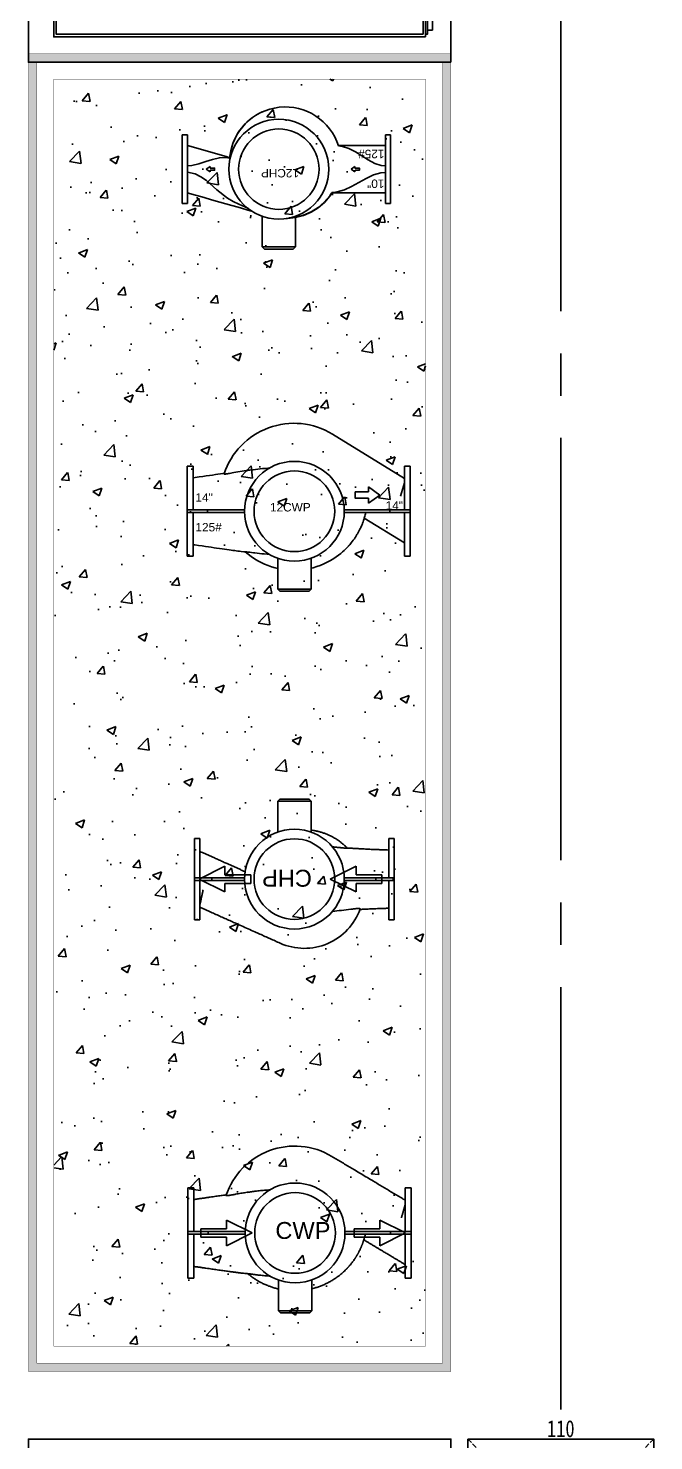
# Model space of a CAD drawing. Extents: x -18489 to 27370, y -8745 to 11880.
# Drawn here: x -15433 to -15063, y 2836 to 3673 of the extents above; entities that cross this region are included whole.
import ezdxf
from ezdxf.enums import TextEntityAlignment as Align

# ---------------------------------------------------------------- set-up
doc = ezdxf.new("R2010")
doc.units = 0
doc.header["$LTSCALE"] = 100
doc.linetypes.add('X-CUB3-L10$0$COL-CEN-LIN', pattern=[3.25, 2.5, -0.25, 0.25, -0.25])
doc.linetypes.add('X-CUB3-L10$0$HIDDEN', pattern=[0.4, 0.3, -0.1])
for name, color, linetype in [('188K-SM-03-F10-MECH-EQ-Y2257103$0$0 Xref', 8, 'Continuous'), ('188K-SM-03-F10-MECH-EQ-Y2257103$0$M-EQU-FOUNDATION', 8, 'Continuous'), ('188K-SM-03-F10-MECH-EQ-Y2257103$0$Micron CUP L10 HVAC EQU$0$M-MECH-EQU', 136, 'Continuous'), ('188K-SM-03-F10-MECH-EQ-Y2257103$0$Micron CUP L10 HVAC EQU$0$M-PHASE1 AREA', 252, 'Continuous'), ('X-CUB3-L10$0$CCL', 8, 'X-CUB3-L10$0$COL-CEN-LIN'), ('X-CUB3-L10$0$COL', 8, 'Continuous')]:
    doc.layers.add(name, color=color, linetype=linetype)
doc.styles.add('188K-SM-03-F10-MECH-EQ-Y2257103$0$Micron CUP L10 HVAC EQU$0$AA-TXT', font='simplex.shx', dxfattribs={"bigfont": 'china.shx'})
doc.styles.add('188K-SM-03-F10-MECH-EQ-Y2257103$0$Micron CUP L10 HVAC EQU$0$Standard', font='arial.ttf')
doc.styles.add('X-CUB3-L10$0$DIM', font='', dxfattribs={"width": 0.8})
doc.styles.get('X-CUB3-L10$0$DIM').set_extended_font_data('MingLiU')
doc.dimstyles.new('X-CUB3-L10$0$JJP_005_defpoint', dxfattribs={"dimtxt": 20, "dimasz": 0.5, "dimexe": 0.5, "dimexo": 0.5, "dimgap": 0.5, "dimtad": 1, "dimdsep": 46, "dimtxsty": 'X-CUB3-L10$0$DIM', "dimblk": 'X-CUB3-L10$0$_None', "dimcen": 10, "dimclrd": 256, "dimclre": 256, "dimclrt": 256, "dimadec": 0, "dimazin": 0, "dimtfac": 1, "dimtix": 1, "dimtmove": 2, "dimatfit": 3, "dimldrblk": 'X-CUB3-L10$0$_None', "dimfxl": 0.5, "dimtolj": 1, "dimtzin": 0, "dimarcsym": 0})

# ---------------------------------------------------------------- blocks, each defined once
blk = doc.blocks.new('*D451')
at = {"layer": 'DefPoints', "lineweight": -2, "transparency": 16777216}
blk.add_line((0, 0), (110, 0), dxfattribs=at)
at = {"layer": 'DefPoints', "color": 0, "transparency": 16777216}
for p in [(0, 0), (110, 0), (110, 0)]:
    blk.add_point(p, dxfattribs=at)
at = {"layer": 'DefPoints', "transparency": 16777216, "insert": (55, 6.07), "char_height": 10, "attachment_point": 5, "style": 'X-CUB3-L10$0$DIM'}
blk.add_mtext('\\A1;110', dxfattribs=at)
blk = doc.blocks.new('X-CUB3-L10$0$_None')
blk = doc.blocks.new('*D452')
at = {"layer": 'DefPoints', "lineweight": -2, "transparency": 16777216}
blk.add_line((0, 0), (0, -110), dxfattribs=at)
at = {"layer": 'DefPoints', "color": 0, "transparency": 16777216}
for p in [(0, 0), (0, -110), (0, -110)]:
    blk.add_point(p, dxfattribs=at)
at = {"layer": 'DefPoints', "transparency": 16777216, "insert": (-6.07, -55), "char_height": 10, "attachment_point": 5, "rotation": 90, "style": 'X-CUB3-L10$0$DIM'}
blk.add_mtext('\\A1;110', dxfattribs=at)
blk = doc.blocks.new('188K-SM-03-F10-MECH-EQ-Y2257103$0$Micron CUP L10 HVAC EQU$0$ARROW')
for p, q in [((-0.98, 3.35), (-0.99, 4.64)), ((-0.99, 4.64), (2, 2.52)), ((-1, 1.71), (-0.98, 1.71)), ((-0.97, 0.46), (-0.98, 1.71)), ((2, 2.52), (-0.97, 0.46)), ((-0.97, 0.46), (-0.97, 0.46))]:
    blk.add_line(p, q)
blk.add_lwpolyline([(-1, 1.71), (-4.4, 1.71), (-4.4, 3.35), (-1, 3.35)])
blk = doc.blocks.new('188K-SM-03-F10-MECH-EQ-Y2257103$0$Micron CUP L10 HVAC EQU$0$A$C081C243A')
for p, q in [((59.9, 65.93), (58.47, 64.5)), ((58.47, 46.46), (58.47, 64.5)), ((58.47, 64.5), (78.15, 64.5)), ((76.72, 65.93), (59.9, 65.93)), ((76.72, 65.93), (78.15, 64.5)), ((78.15, 46.46), (78.15, 64.5)), ((2.27, -1.7), (2.27, 38.94)), ((5.29, 38.94), (2.27, 38.94)), ((5.29, 38.94), (5.29, -1.7)), ((122.44, -1.69), (122.44, 38.95)), ((125.46, 38.95), (122.44, 38.95)), ((125.46, -1.69), (125.46, 38.95)), ((2.27, -1.7), (5.29, -1.7)), ((122.44, -1.69), (125.46, -1.69))]:
    blk.add_line(p, q)
for points in [[(63.96, 47.83), (63.26, 47.81), (58.39, 47.27), (53.66, 46.01), (49.14, 44.05), (44.96, 41.43), (41.25, 38.26), (38.04, 34.57), (37.25, 33.47), (36.87, 32.9), (36.78, 32.76), (36.75, 32.71)], [(36.95, 32.57), (36.98, 32.63), (37.08, 32.77), (37.45, 33.33), (38.23, 34.42), (41.42, 38.09), (45.1, 41.24), (49.26, 43.83), (53.74, 45.78), (58.44, 47.03), (62.2, 47.51)], [(122.44, 32.6), (121.13, 32.97), (117.54, 33.99), (113.95, 35.02), (106.77, 37.07), (99.61, 39.12), (96.03, 40.14), (92.43, 41.17), (85.24, 43.23), (84.16, 43.54)], [(86.66, 41.76), (91.93, 39.4), (95.33, 37.69), (98.66, 35.79), (104.97, 30.78), (111.2, 25.39), (114.43, 23.12), (117.83, 21.43), (122.44, 20.46)], [(36.54, 32.59), (36.52, 32.59), (35.98, 32.59), (33.81, 32.59), (29.47, 32.59), (25.22, 32.59), (20.94, 32.59), (16.6, 32.59), (12.3, 32.59), (8.01, 32.59), (5.29, 32.59)], [(5.29, 20.53), (8.01, 20.78), (12.3, 22.05), (16.6, 24.06), (20.94, 26.44), (25.22, 28.82), (29.47, 30.83), (33.81, 32.1), (35.98, 32.34), (36.52, 32.35), (36.54, 32.35)], [(36.75, 32.71), (36.74, 32.7), (36.72, 32.67), (36.69, 32.65), (36.66, 32.62), (36.62, 32.61), (36.58, 32.6), (36.56, 32.6), (36.54, 32.59)], [(36.54, 32.59), (36.54, 32.52), (36.54, 32.35)], [(36.54, 32.35), (36.57, 32.35), (36.63, 32.36), (36.71, 32.38), (36.77, 32.41), (36.84, 32.45), (36.9, 32.51), (36.94, 32.55), (36.95, 32.57)], [(36.75, 32.71), (36.81, 32.67), (36.95, 32.57)], [(33, 4.9), (30.67, 5.15), (26.84, 6.42), (23.01, 8.43), (19.19, 10.81), (15.36, 13.19), (11.53, 15.2), (7.7, 16.47), (5.29, 16.72)], [(97.38, 11.82), (99.56, 11.2), (103.01, 10.21), (106.46, 9.22), (109.91, 8.24), (113.36, 7.25), (116.81, 6.26), (120.26, 5.28), (122.44, 4.66)], [(122.44, 16.66), (119.71, 16.4), (115.71, 15.46), (111.6, 14.15), (107.5, 12.85), (103.49, 11.9), (99.69, 11.67), (97.4, 12.06)], [(5.29, 4.65), (7.7, 4.65), (11.53, 4.65), (15.36, 4.65), (19.19, 4.65), (23.01, 4.65), (26.84, 4.65), (30.67, 4.65), (33.08, 4.65)]]:
    blk.add_lwpolyline(points)
blk.add_circle((68.31, 18.63), 29.53)
at = {"extrusion": (0, 0, -1)}
blk.add_circle((-68.31, 18.63), 23.79, dxfattribs=at)
for start, end in [(185.20867, 342.51957), (184.782, 245.57756)]:
    blk.add_arc((-64.5, 14.82), 33.02, start, end, dxfattribs=at)
at = {"xscale": 0.7619999999999933, "yscale": 0.7619999999999933, "zscale": 0.7619999999999933}
for p in [(24, 16.72), (109.72, 16.72)]:
    blk.add_blockref('188K-SM-03-F10-MECH-EQ-Y2257103$0$Micron CUP L10 HVAC EQU$0$ARROW', p, dxfattribs=at)
at = {"style": '188K-SM-03-F10-MECH-EQ-Y2257103$0$Micron CUP L10 HVAC EQU$0$Standard'}
for s, p in [('10"', (5.85, 24.74)), ('12CHP', (56.37, 18.49)), ('125#', (5.85, 7.15))]:
    blk.add_text(s, height=5, dxfattribs=at).set_placement(p)
blk = doc.blocks.new('188K-SM-03-F10-MECH-EQ-Y2257103$0$Micron CUP L10 HVAC EQU$0$A$C2DAD0999')
for p, q in [((6.45, 86.04, 0), (32.62, 128.57, 0)), ((25.4, 132.08, 0), (25.4, 128.57, 0)), ((51.27, 132.08, 0), (25.4, 132.08, 0)), ((51.27, 128.57, 0), (25.4, 128.57, 0)), ((35.31, 128.57, 0), (43.18, 126.35, 0)), ((52.87, 132.08, 0), (51.27, 132.08, 0)), ((51.27, 132.08, 0), (51.27, 120.01, 0)), ((52.87, 132.08, 0), (52.87, 120.01, 0)), ((78.74, 132.08, 0), (52.87, 132.08, 0)), ((78.74, 128.57, 0), (52.87, 128.57, 0)), ((70.72, 128.57, 0), (56.13, 104.87, 0)), ((78.74, 128.57, 0), (78.74, 132.08, 0)), ((52.87, 120.01, 0), (51.27, 120.01, 0)), ((51.27, 120.01, 0), (51.27, 93.02, 0)), ((52.87, 120.01, 0), (52.87, 93.02, 0)), ((98.25, 73.34, 0), (79.91, 73.34, 0)), ((98.25, 53.66, 0), (98.25, 73.34, 0)), ((99.38, 72.21, 0), (98.25, 73.34, 0)), ((99.38, 72.21, 0), (99.38, 54.79, 0)), ((98.25, 53.66, 0), (79.91, 53.66, 0)), ((98.25, 53.66, 0), (99.38, 54.79, 0)), ((27.75, 37.13, 0), (27.75, 37.11, 0)), ((51.27, 33.98, 0), (51.27, 12.06, 0)), ((52.87, 33.98, 0), (52.87, 12.06, 0)), ((76.11, 34.46, 0), (76.08, 34.43, 0)), ((76.39, 37.1, 0), (76.39, 37.13, 0)), ((52.87, 12.06, 0), (51.27, 12.06, 0)), ((51.27, 12.06, 0), (51.27, 0, 0)), ((52.87, 12.06, 0), (52.87, 0, 0)), ((25.4, 3.51, 0), (25.4, 0, 0)), ((25.4, 3.51, 0), (51.27, 3.51, 0)), ((52.87, 3.51, 0), (78.74, 3.51, 0)), ((78.74, 0, 0), (78.74, 3.51, 0)), ((25.4, 0, 0), (51.27, 0, 0)), ((52.87, 0, 0), (51.27, 0, 0)), ((52.87, 0, 0), (78.74, 0, 0))]:
    blk.add_line(p, q)
at = {"elevation": 0, "flags": 128}
for points in [[(52.87, 105.72), (53.57, 105.56), (54.25, 105.39), (54.92, 105.22), (55.61, 105.02), (56.25, 104.83), (56.91, 104.62), (57.59, 104.4), (58.29, 104.15), (58.68, 104.01), (59.07, 103.86), (59.49, 103.7), (59.91, 103.53), (60.35, 103.35), (60.8, 103.15), (61.13, 103.01), (61.6, 102.8), (62.14, 102.54), (62.77, 102.24), (63.46, 101.89), (63.92, 101.65), (64.33, 101.43), (64.71, 101.22), (65.06, 101.02), (65.37, 100.84), (65.65, 100.68), (65.9, 100.53), (66.25, 100.32), (66.62, 100.09), (66.99, 99.86), (67.33, 99.63), (67.67, 99.41), (67.99, 99.19), (68.3, 98.98), (69.19, 98.34), (70.03, 97.71), (70.84, 97.08), (71.37, 96.64), (71.89, 96.2), (72.01, 96.1), (72.13, 95.99), (72.24, 95.89), (72.36, 95.79), (72.48, 95.68), (72.6, 95.57), (72.72, 95.47), (72.89, 95.31), (73.19, 95.03), (73.35, 94.88), (73.64, 94.6), (73.92, 94.33), (74.16, 94.1), (75.24, 92.98), (76.18, 91.95), (77.08, 90.89), (78.11, 89.59), (79.09, 88.25), (80.01, 86.88), (81.19, 84.95), (82.27, 82.97), (83.24, 80.93), (84.1, 78.84), (84.86, 76.71), (85.5, 74.54), (85.79, 73.34)], [(85.91, 53.66), (85.57, 52.2), (84.94, 50.03), (84.2, 47.9), (83.35, 45.81), (82.39, 43.76), (81.32, 41.77), (80.16, 39.83), (78.89, 37.96), (77.53, 36.16), (76.08, 34.43)], [(26.53, 48.71), (26.59, 47.83), (26.72, 46.21), (26.86, 44.66), (27, 43.26), (27.14, 41.91), (27.31, 40.48), (27.47, 39.17)], [(76.72, 39.6), (76.78, 40.02), (76.94, 41.4), (77.1, 42.81), (77.24, 44.24), (77.37, 45.69), (77.51, 47.3), (77.61, 48.69)], [(28.07, 35.17), (27.85, 36.51), (27.52, 38.86), (27.48, 39.17)], [(29.21, 27.58), (28.77, 30.04), (28.38, 32.5), (28.02, 34.97), (27.76, 37.11)], [(71.86, 3.51), (72.01, 4.61), (72.32, 6.77), (72.62, 8.84), (72.9, 10.8), (73.16, 12.61), (73.41, 14.33), (73.65, 15.95), (73.87, 17.47), (74.12, 19.17), (74.35, 20.75), (74.55, 22.22), (74.74, 23.58), (74.92, 24.86), (75.08, 26.04), (75.23, 27.14), (75.36, 28.16), (75.48, 29.12), (75.6, 30.07), (75.72, 31.05), (75.84, 32.04), (76.02, 33.64), (76.11, 34.46)], [(76.72, 39.6), (76.69, 39.33), (76.36, 36.97), (76.07, 35.16)], [(76.08, 34.43), (76.08, 34.45), (76.08, 34.52), (76.09, 34.6), (76.1, 34.7), (76.12, 34.82), (76.13, 34.98), (76.16, 35.15), (76.18, 35.35), (76.21, 35.58), (76.23, 35.82), (76.31, 36.45), (76.38, 37.1)], [(29.21, 27.58), (29.37, 26.73), (29.53, 25.9), (29.67, 25.09), (29.77, 24.53), (29.86, 24.01), (29.93, 23.53), (29.99, 23.09), (30.03, 22.7), (30.06, 22.38), (30.06, 22.17), (30.05, 22.02), (30.03, 21.92), (29.99, 21.9)], [(29.61, 22.02), (29.74, 21.13), (29.94, 19.75), (30.15, 18.29), (30.37, 16.73), (30.62, 15.07), (30.88, 13.27), (31.16, 11.35), (31.46, 9.3), (31.77, 7.14), (32.09, 4.87), (32.28, 3.51)], [(29.99, 21.9), (29.82, 21.96), (29.69, 22), (29.63, 22.02), (29.62, 22.02)]]:
    blk.add_lwpolyline(points, dxfattribs=at)
for radius in [29.53, 23.87]:
    blk.add_circle((52.07, 63.5, 0), radius)
blk.add_arc((43.5, 63.25, 0), 43.5, 148.39686, 251.91457)
at = {"xscale": 2.286000000000058, "yscale": 2.286000000000058, "zscale": 2.286000000000058, "rotation": 90}
blk.add_blockref('188K-SM-03-F10-MECH-EQ-Y2257103$0$Micron CUP L10 HVAC EQU$0$ARROW', (48.26, 109.57, 0), dxfattribs=at)
at = {"style": '188K-SM-03-F10-MECH-EQ-Y2257103$0$Micron CUP L10 HVAC EQU$0$Standard'}
for s, p in [('14"', (51.14, 117.51, 0)), ('12CWP', (52.2, 49.06, 0)), ('125#', (64, 4.96, 0)), ('14"', (46.42, 4.96, 0))]:
    blk.add_text(s, height=5, rotation=90, dxfattribs=at).set_placement(p)
blk = doc.blocks.new('188K-SM-03-F10-MECH-EQ-Y2257103$0$Micron CUP L10 HVAC EQU$0$A$C0c53ceb0')
at = {"layer": '188K-SM-03-F10-MECH-EQ-Y2257103$0$Micron CUP L10 HVAC EQU$0$M-PHASE1 AREA'}
for p, q in [((8586.74456, 22987.59442), (8575.42664, 22976.2765)), ((8575.42664, 22976.2765), (8575.42664, 22792.92384)), ((8772.25997, 22976.2765), (8575.42664, 22976.2765)), ((8586.74456, 22987.59442), (8760.94206, 22987.59442)), ((8772.25997, 22976.2765), (8760.94206, 22987.59442)), ((8772.25997, 22976.2765), (8772.25997, 22792.92384)), ((8115.09062, 22755.83904), (8083.34331, 22755.83904)), ((8083.34331, 22755.83904), (8083.34331, 22522.55979)), ((8115.09062, 22755.83904), (8115.09062, 22522.55979)), ((9264.34331, 22755.83904), (9232.59599, 22755.83904)), ((9232.59599, 22522.55979), (9232.59599, 22755.83904)), ((9264.34331, 22273.2799), (9264.34331, 22755.83904)), ((8899.10338, 22705.38739), (8910.497, 22703.96826)), ((8110.43787, 22514.55947), (8262.82496, 22590.75302)), ((8262.82496, 22590.75302), (8262.82496, 22539.95732)), ((8886.33084, 22514.55947), (9038.71794, 22590.75302)), ((9038.71794, 22590.75302), (9038.71794, 22539.95732)), ((8083.34331, 22522.55979), (8083.34331, 22506.55915)), ((8083.34331, 22522.55979), (8184.9347, 22522.55979)), ((8083.34331, 22506.55915), (8083.34331, 22273.2799)), ((8083.34331, 22506.55915), (8184.9347, 22506.55915)), ((8262.82496, 22438.36592), (8110.43787, 22514.55947)), ((8115.09062, 22506.55915), (8115.09062, 22273.2799)), ((8184.9347, 22522.55979), (8184.9347, 22506.55915)), ((8184.9347, 22522.55979), (8378.70172, 22522.55979)), ((8184.9347, 22506.55915), (8378.70172, 22506.55915)), ((8262.82496, 22539.95732), (8415.21206, 22539.95732)), ((8415.21206, 22539.95732), (8415.21206, 22489.16162)), ((9038.71794, 22438.36592), (8886.33084, 22514.55947)), ((8968.98489, 22522.55979), (9156.40245, 22522.55979)), ((8968.98489, 22506.55915), (9156.40245, 22506.55915)), ((9038.71794, 22539.95732), (9191.10504, 22539.95732)), ((9156.40245, 22522.55979), (9156.40245, 22506.55915)), ((9156.40245, 22522.55979), (9257.99384, 22522.55979)), ((9156.40245, 22506.55915), (9257.99384, 22506.55915)), ((9191.10504, 22539.95732), (9191.10504, 22489.16162)), ((9232.59599, 22273.2799), (9232.59599, 22506.55915)), ((9257.99384, 22522.55979), (9257.99384, 22506.55915)), ((8415.21206, 22489.16162), (8262.82496, 22489.16162)), ((8262.82496, 22489.16162), (8262.82496, 22438.36592)), ((9191.10504, 22489.16162), (9038.71794, 22489.16162)), ((9038.71794, 22489.16162), (9038.71794, 22438.36592)), ((8907.35168, 22324.72014), (8898.92399, 22323.66284)), ((8083.34331, 22273.2799), (8115.09062, 22273.2799)), ((9232.59599, 22273.2799), (9264.34331, 22273.2799)), ((8077.79544, 20686.91287), (8042.73813, 20686.91287)), ((8042.73813, 20686.91287), (8042.73813, 20428.1747)), ((8077.79544, 20686.91287), (8077.79544, 20428.1747)), ((8414.23658, 20663.41106), (8414.19472, 20663.4069)), ((9363.73813, 20686.91287), (9328.68083, 20686.91287)), ((9328.68083, 20428.1747), (9328.68083, 20686.91287)), ((9363.73813, 20428.1747), (9363.73813, 20686.91287)), ((8272.32992, 20445.57634), (8272.32992, 20496.38403)), ((8272.32992, 20496.38403), (8424.753, 20420.17249)), ((9179.05587, 20445.57634), (9179.05587, 20496.38403)), ((9179.05587, 20496.38403), (9331.47894, 20420.17249)), ((8042.73813, 20412.17028), (8042.73813, 20428.1747)), ((8163.4064, 20428.1747), (8042.73813, 20428.1747)), ((8042.73813, 20412.17028), (8042.73813, 20153.4321)), ((8163.4064, 20412.17028), (8042.73813, 20412.17028)), ((8077.79544, 20412.17028), (8077.79544, 20153.4321)), ((8119.90684, 20394.76864), (8119.90684, 20445.57634)), ((8119.90684, 20445.57634), (8272.32992, 20445.57634)), ((8163.4064, 20412.17028), (8163.4064, 20428.1747)), ((8382.62301, 20428.1747), (8163.4064, 20428.1747)), ((8382.62301, 20412.17028), (8163.4064, 20412.17028)), ((8424.753, 20420.17249), (8272.32992, 20343.96095)), ((9243.06987, 20428.1747), (8973.04556, 20428.1747)), ((9243.06987, 20412.17028), (8973.04556, 20412.17028)), ((9026.63279, 20394.76864), (9026.63279, 20445.57634)), ((9026.63279, 20445.57634), (9179.05587, 20445.57634)), ((9331.47894, 20420.17249), (9179.05587, 20343.96095)), ((9243.06987, 20412.17028), (9243.06987, 20428.1747)), ((9363.73813, 20428.1747), (9243.06987, 20428.1747)), ((9363.73813, 20412.17028), (9243.06987, 20412.17028)), ((9328.68083, 20153.4321), (9328.68083, 20412.17028)), ((9363.73813, 20412.17028), (9363.73813, 20428.1747)), ((9363.73813, 20153.4321), (9363.73813, 20412.17028)), ((8272.32992, 20394.76864), (8119.90684, 20394.76864)), ((8272.32992, 20343.96095), (8272.32992, 20394.76864)), ((9179.05587, 20394.76864), (9026.63279, 20394.76864)), ((9179.05587, 20343.96095), (9179.05587, 20394.76864)), ((8042.73813, 20153.4321), (8077.79544, 20153.4321)), ((8399.07567, 20178.48665), (8398.80688, 20178.71359)), ((8414.17973, 20176.93957), (8414.2365, 20176.93392)), ((9328.68083, 20153.4321), (9363.73813, 20153.4321)), ((8579.39438, 19958.34644), (8579.39438, 20141.7424)), ((8776.27419, 19958.34644), (8776.27419, 20141.7424)), ((8579.39438, 19958.34644), (8776.27419, 19958.34644)), ((8579.39438, 19958.34644), (8590.71497, 19947.02585)), ((8764.9536, 19947.02585), (8590.71497, 19947.02585)), ((8764.9536, 19947.02585), (8776.27419, 19958.34644))]:
    blk.add_line(p, q, dxfattribs=at)
blk.add_lwpolyline([(7100, 17750), (7100, 19200), (9600, 19200), (9600, 17750)], close=True, dxfattribs=at)
for centre, radius in [((8673.84331, 22514.55947), 295.25), ((8673.84331, 22514.55947), 238.66042), ((8677.83429, 20420.17249), 295.31971), ((8677.83429, 20420.17249), 238.71677)]:
    blk.add_circle(centre, radius, dxfattribs=at)
for centre, radius, start, end in [((8732.63933, 22455.76345), 350.87129, 245.85773552, 340.500620336), ((8675.2939, 20505.91047), 428.37236, 59.146150182, 161.526845221)]:
    blk.add_arc(centre, radius, start, end, dxfattribs=at)
for points, knots in [([(8772.25997, 22804.28714), (8776.92345, 22803.74338), (8787.94606, 22802.45814), (8805.15428, 22799.2158), (8823.83986, 22794.76245), (8842.24802, 22789.25781), (8860.32902, 22782.76391), (8878.02728, 22775.28801), (8895.29007, 22766.85569), (8912.06595, 22757.49166), (8928.30337, 22747.22294), (8943.95865, 22736.08496), (8958.96634, 22724.09342), (8973.35079, 22711.35019), (8982.32377, 22702.21493), (8986.81026, 22697.6473)], [0, 0, 0, 0, 0.05759307665, 0.13612698693, 0.21466089721, 0.29319480748, 0.37172871776, 0.45026262804, 0.52879653832, 0.6073304486, 0.68586435888, 0.76439826916, 0.84293217944, 0.92146608972, 1, 1, 1, 1]), ([(8115.09062, 22678.22256), (8119.96134, 22676.03946), (8130.7795, 22671.19068), (8147.51851, 22663.68814), (8165.30495, 22655.71613), (8183.08307, 22647.74785), (8202.70232, 22638.95436), (8224.14054, 22629.3456), (8247.38946, 22618.92527), (8268.82332, 22609.31846), (8288.4518, 22600.52083), (8306.25852, 22592.53973), (8324.06974, 22584.55662), (8341.88616, 22576.57117), (8359.71338, 22568.58088), (8373.09277, 22562.58414), (8380.53042, 22559.25053), (8382.00916, 22558.58775)], [0, 0, 0, 0, 0.0538379847, 0.1195773648, 0.1856360083, 0.2520640939, 0.3188538858, 0.4067700114, 0.4950124567, 0.5833270446, 0.6507977131, 0.7180461514, 0.7849853342, 0.8515615248, 0.9177665455, 0.9836505566, 1, 1, 1, 1]), ([(8986.80531, 22697.64259), (8986.81099, 22697.63568), (8986.82233, 22697.62189), (8986.82656, 22697.60222), (8986.82137, 22697.58335), (8986.80585, 22697.56537), (8986.78021, 22697.54825), (8986.7444, 22697.53202), (8986.69841, 22697.51669), (8986.64223, 22697.50227), (8986.57585, 22697.48877), (8986.49926, 22697.47621), (8986.41246, 22697.46459), (8986.31542, 22697.45393), (8986.20815, 22697.44423), (8986.09063, 22697.43552), (8985.96285, 22697.4278), (8985.82481, 22697.42108), (8985.6765, 22697.41538), (8985.51789, 22697.4107), (8985.349, 22697.40706), (8985.16981, 22697.40447), (8984.98031, 22697.40294), (8984.78049, 22697.40249), (8984.57034, 22697.40312), (8984.0073, 22697.40752), (8982.9659, 22697.42988), (8981.22917, 22697.49796), (8979.18519, 22697.6051), (8976.2664, 22697.78835), (8972.21058, 22698.088), (8966.76476, 22698.54919), (8960.54782, 22699.12647), (8954.0933, 22699.76509), (8947.54522, 22700.43859), (8941.0107, 22701.12739), (8934.01277, 22701.87684), (8928.32676, 22702.49097), (8924.11763, 22702.9462), (8921.52028, 22703.22714), (8918.86776, 22703.5139), (8916.15977, 22703.80631), (8913.39601, 22704.10425), (8910.57614, 22704.40756), (8907.69975, 22704.71611), (8904.76639, 22705.02974), (8901.77556, 22705.34843), (8899.76232, 22705.56183), (8898.74615, 22705.66953)], [0, 0, 0, 0, 0.0052505163, 0.010487788, 0.0157134864, 0.020929297, 0.0261369184, 0.0313380603, 0.036534442, 0.0417277905, 0.0469198384, 0.0521123226, 0.057306982, 0.062505556, 0.0677097822, 0.0729213951, 0.0781421239, 0.0833736907, 0.0886178092, 0.0938761823, 0.0991505013, 0.1044424437, 0.1097536718, 0.1150858316, 0.1204405512, 0.1258194395, 0.1563039502, 0.1872284728, 0.2188620709, 0.2514549375, 0.3088892926, 0.3691648018, 0.4331061102, 0.5013994173, 0.5589296518, 0.6195083671, 0.6833638734, 0.7507105764, 0.7735548203, 0.79684088, 0.8205764295, 0.8447692968, 0.8694275108, 0.8945593491, 0.9201733878, 0.9462785509, 0.9728841625, 1, 1, 1, 1]), ([(8985.5733, 22698.94044), (8985.58064, 22698.93312), (8985.59786, 22698.91596), (8986.37176, 22698.10614), (8986.81564, 22697.64165)], [0, 0, 0, 0, 0.4264339231, 1, 1, 1, 1]), ([(9232.59599, 22686.9267), (9226.34927, 22687.12199), (9212.29154, 22687.56149), (9190.86898, 22688.31325), (9168.78026, 22689.14555), (9148.14947, 22689.98481), (9128.95258, 22690.81981), (9111.13943, 22691.64406), (9094.53186, 22692.45759), (9078.97549, 22693.26089), (9064.41944, 22694.05036), (9050.81145, 22694.82296), (9038.19479, 22695.5699), (9026.50871, 22696.28905), (9015.69843, 22696.97722), (9005.71604, 22697.63575), (8995.76758, 22698.30199), (8989.14369, 22698.78329), (8985.5806, 22699.04218)], [0, 0, 0, 0, 0.0758246057, 0.1706369546, 0.2600608281, 0.3439917024, 0.4211254952, 0.4931587506, 0.5603056458, 0.6228166432, 0.6820998548, 0.7371128241, 0.7881232106, 0.8353779072, 0.8790985199, 0.9194792587, 0.9566866186, 1, 1, 1, 1]), ([(8115.09062, 22364.31874), (8115.31702, 22365.37739), (8115.85185, 22367.87834), (8116.8379, 22372.48918), (8118.02385, 22378.03476), (8119.33272, 22384.15512), (8120.74311, 22390.75025), (8122.23989, 22397.74929), (8123.81915, 22405.13402), (8125.48335, 22412.91596), (8127.14483, 22420.68517), (8128.77643, 22428.31465), (8130.36456, 22435.74087), (8131.983, 22443.30883), (8133.07999, 22448.43844), (8133.63471, 22451.03236), (8133.64166, 22451.06485)], [0, 0, 0, 0, 0.0578461322, 0.1366548862, 0.2159958022, 0.2969962995, 0.3785622963, 0.4589698671, 0.5399187722, 0.6225582006, 0.7057750576, 0.7783127614, 0.8512349751, 0.9247460265, 0.9990574218, 1, 1, 1, 1]), ([(8589.13167, 22135.58192), (8579.15275, 22140.05454), (8559.18424, 22149.00457), (8529.24364, 22162.42416), (8499.30861, 22175.84126), (8469.37828, 22189.25624), (8436.35583, 22204.05714), (8400.25471, 22220.23792), (8361.08026, 22237.79619), (8324.96823, 22253.98186), (8291.91255, 22268.79766), (8261.92322, 22282.23909), (8231.93116, 22295.68174), (8201.93546, 22309.12603), (8171.93486, 22322.57252), (8142.98641, 22335.54742), (8124.03282, 22344.04255), (8115.09062, 22348.05051)], [0, 0, 0, 0, 0.062794566, 0.1256563142, 0.1886264389, 0.2517223947, 0.3149419819, 0.397885001, 0.4809402506, 0.5640203476, 0.6275617598, 0.6910267754, 0.7543857447, 0.8176206392, 0.8807291112, 0.9437286125, 1, 1, 1, 1]), ([(9007.892, 22336.25895), (8989.52719, 22333.92607), (8953.18414, 22329.30941), (8916.75907, 22325.39234), (8898.74025, 22323.45463)], [0, 0, 0, 0, 0.5053182097, 1, 1, 1, 1]), ([(9007.892, 22336.25895), (9011.40773, 22336.72419), (9014.88115, 22337.17274), (9021.74378, 22338.01974), (9025.13308, 22338.41831), (9029.31182, 22338.87012), (9030.14103, 22338.95774), (9031.77714, 22339.12624), (9032.58547, 22339.20728), (9034.98119, 22339.44035), (9036.53937, 22339.58237), (9041.09385, 22339.96484), (9043.97158, 22340.16192), (9047.34138, 22340.32133), (9048.00382, 22340.34881), (9049.28626, 22340.3941), (9049.90871, 22340.41203), (9051.72001, 22340.45191), (9052.85293, 22340.45993), (9054.96759, 22340.43978), (9055.94936, 22340.41162), (9057.30381, 22340.34289), (9057.73556, 22340.31556), (9058.55826, 22340.25218), (9058.94908, 22340.21607), (9060.7721, 22340.01724), (9061.84023, 22339.79833), (9062.69596, 22339.47064), (9062.84289, 22339.40238), (9063.08751, 22339.26082), (9063.18513, 22339.18745), (9063.40097, 22338.9626), (9063.44378, 22338.80574), (9063.38643, 22338.64379)], [0, 0, 0, 0, 0.125, 0.125, 0.25, 0.25, 0.28125, 0.28125, 0.3125, 0.3125, 0.375, 0.375, 0.5, 0.5, 0.53125, 0.53125, 0.5625, 0.5625, 0.625, 0.625, 0.6875, 0.6875, 0.71875, 0.71875, 0.75, 0.75, 0.875, 0.875, 0.90625, 0.90625, 0.9375, 0.9375, 1, 1, 1, 1]), ([(9063.38643, 22338.64379), (9063.16817, 22338.03102), (9062.73149, 22336.8051), (9062.31041, 22335.64759), (9062.07188, 22334.99551), (9062.07035, 22334.99145), (9062.06972, 22334.98979)], [0, 0, 0, 0, 0.2705698027, 0.5413148055, 0.8126154119, 1, 1, 1, 1]), ([(9062.0732, 22334.92756), (9064.69091, 22335.07452), (9072.33935, 22335.50393), (9085.40423, 22336.19395), (9101.67488, 22337.0174), (9119.16633, 22337.85257), (9137.3634, 22338.67121), (9156.23983, 22339.46871), (9175.74865, 22340.24185), (9196.39194, 22341.00235), (9215.46795, 22341.66112), (9227.66026, 22342.0389), (9232.59599, 22342.19183)], [0, 0, 0, 0, 0.04607303285, 0.13461632696, 0.2299214296, 0.33239021136, 0.44238771369, 0.55008137276, 0.66447619721, 0.785572927, 0.9131949656, 1, 1, 1, 1]), ([(8894.98464, 20873.65883), (8904.18906, 20868.16016), (8922.60816, 20857.1567), (8950.22512, 20840.65849), (8977.83674, 20824.16347), (9005.44384, 20807.67115), (9035.90319, 20789.4749), (9069.20191, 20769.58244), (9105.33485, 20747.99683), (9138.64323, 20728.0986), (9169.13287, 20709.88427), (9196.79415, 20693.35958), (9224.45806, 20676.83332), (9252.12542, 20660.305), (9279.79767, 20643.77376), (9305.31696, 20628.52868), (9321.61621, 20618.79161), (9328.68083, 20614.57124)], [0, 0, 0, 0, 0.063291521, 0.126653513, 0.1901291803, 0.253736821, 0.3174741179, 0.4011026533, 0.4848488716, 0.5686211436, 0.6326903251, 0.6966793977, 0.7605572643, 0.8243050102, 0.8879201623, 0.9514210159, 1, 1, 1, 1]), ([(8326.17166, 20649.67671), (8336.2932, 20651.5198), (8356.54143, 20655.20693), (8385.89811, 20659.74446), (8405.15353, 20662.21258), (8414.19933, 20663.37205)], [0, 0, 0, 0, 0.34638468491, 0.69294534413, 1, 1, 1, 1]), ([(8394.12535, 20660.24441), (8398.55871, 20660.97066), (8411.14175, 20663.03194), (8424.90659, 20664.9937), (8434.24743, 20666.11889), (8435.34319, 20666.25089)], [0, 0, 0, 0, 0.3244050141, 0.9207469901, 1, 1, 1, 1]), ([(8529.63552, 20675.49862), (8527.11218, 20675.31617), (8518.7342, 20674.71039), (8504.8859, 20673.57407), (8488.37874, 20672.11344), (8472.7677, 20670.58979), (8457.37663, 20668.93672), (8444.96272, 20667.50749), (8437.52446, 20666.54054), (8435.32168, 20666.25418)], [0, 0, 0, 0, 0.0800094591, 0.2656467244, 0.4393787178, 0.6041342539, 0.7618965277, 0.9294873122, 1, 1, 1, 1]), ([(8270.43102, 20645.8868), (8270.32934, 20645.87275), (8264.78512, 20645.10651), (8254.65017, 20643.67154), (8239.72456, 20641.54768), (8225.02948, 20639.43274), (8209.38056, 20637.16508), (8192.60087, 20634.72088), (8174.62747, 20632.09604), (8155.40697, 20629.28959), (8135.0262, 20626.32247), (8113.48659, 20623.20863), (8094.28096, 20620.45191), (8082.25557, 20618.75784), (8077.79544, 20618.12952)], [0, 0, 0, 0, 0.0015821443, 0.0862705711, 0.1577779778, 0.2339638878, 0.3151157793, 0.4015121665, 0.495338753, 0.5951008017, 0.7009237907, 0.812805809, 0.9305710775, 1, 1, 1, 1]), ([(8326.17166, 20649.67671), (8322.621, 20649.00451), (8319.12076, 20648.33811), (8312.21782, 20647.03023), (8308.81507, 20646.38866), (8304.6265, 20645.61413), (8303.79206, 20645.46061), (8302.12993, 20645.15674), (8301.30011, 20645.006), (8298.83904, 20644.56238), (8297.23823, 20644.27843), (8292.55756, 20643.46582), (8289.59803, 20642.97604), (8286.12538, 20642.44593), (8285.44019, 20642.34374), (8284.10679, 20642.15004), (8283.4584, 20642.05848), (8281.56818, 20641.79983), (8280.38116, 20641.64873), (8278.15664, 20641.39031), (8277.1191, 20641.28299), (8275.68091, 20641.15608), (8275.22123, 20641.11946), (8274.34287, 20641.05787), (8273.9227, 20641.03285), (8271.95114, 20640.93862), (8270.78218, 20640.96064), (8269.82765, 20641.09649), (8269.66234, 20641.12911), (8269.38391, 20641.2051), (8269.2706, 20641.24859), (8269.01278, 20641.39398), (8268.94979, 20641.51044), (8268.99462, 20641.64466)], [0, 0, 0, 0, 0.125, 0.125, 0.25, 0.25, 0.28125, 0.28125, 0.3125, 0.3125, 0.375, 0.375, 0.5, 0.5, 0.53125, 0.53125, 0.5625, 0.5625, 0.625, 0.625, 0.6875, 0.6875, 0.71875, 0.71875, 0.75, 0.75, 0.875, 0.875, 0.90625, 0.90625, 0.9375, 0.9375, 1, 1, 1, 1]), ([(8268.99462, 20641.64466), (8269.21372, 20642.29704), (8269.65198, 20643.60202), (8270.09942, 20644.90895), (8270.38697, 20645.74379), (8270.41763, 20645.83226), (8270.43259, 20645.87543)], [0, 0, 0, 0, 0.2527614268, 0.5056118577, 0.7587532515, 1, 1, 1, 1]), ([(9328.68083, 20587.22627), (9328.19458, 20585.46418), (9327.23761, 20581.99631), (9325.64606, 20576.2288), (9324.08256, 20570.56296), (9322.5444, 20564.98892), (9320.8925, 20559.00274), (9319.1646, 20552.74115), (9317.37126, 20546.24237), (9315.58823, 20539.78098), (9313.63431, 20532.70033), (9311.50761, 20524.99354), (9309.33822, 20517.13204), (9307.86847, 20511.80595), (9307.12578, 20509.11456), (9307.11789, 20509.08595)], [0, 0, 0, 0, 0.0895454416, 0.1762297963, 0.2634246387, 0.3338043007, 0.404448169, 0.4992930204, 0.5709364733, 0.642848536, 0.7308935794, 0.8194302465, 0.9087188383, 0.9990297283, 1, 1, 1, 1]), ([(9093.28392, 20412.17028), (9092.76229, 20409.89462), (9091.73397, 20405.40842), (9090.06686, 20398.76369), (9088.30926, 20392.16913), (9086.46928, 20385.69111), (9084.52777, 20379.2407), (9082.48102, 20372.80432), (9080.2586, 20366.18481), (9078.23768, 20360.48049), (9076.47025, 20355.6909), (9074.99993, 20351.81991), (9073.43467, 20347.81814), (9071.77026, 20343.68772), (9070.00236, 20339.43094), (9068.3072, 20335.47215), (9066.52642, 20331.4224), (9064.55781, 20327.06353), (9062.08655, 20321.77056), (9059.15247, 20315.71948), (9056.25265, 20309.98538), (9053.59904, 20304.92367), (9051.42199, 20300.88114), (9049.37757, 20297.17677), (9047.47522, 20293.80558), (9045.72363, 20290.76309), (9044.1306, 20288.04512), (9042.438, 20285.20262), (9040.52378, 20282.04501), (9038.3363, 20278.51416), (9036.10429, 20274.98979), (9033.90996, 20271.59729), (9031.7566, 20268.33492), (9029.64741, 20265.20097), (9026.2439, 20260.23727), (9021.52564, 20253.59571), (9015.37295, 20245.36699), (9009.83352, 20238.31055), (9004.90689, 20232.28105), (9001.70345, 20228.48308), (8999.60163, 20226.03882), (8998.60741, 20224.89085), (8997.60336, 20223.73983), (8996.58943, 20222.58583), (8995.56555, 20221.42893), (8994.53168, 20220.26922), (8993.3377, 20218.93967), (8991.60033, 20217.02224), (8989.70765, 20214.96357), (8987.425, 20212.51616), (8985.16202, 20210.12414), (8982.64036, 20207.50616), (8977.47081, 20202.22628), (8969.86647, 20194.78576), (8959.47969, 20185.28236), (8946.51944, 20174.1557), (8930.28694, 20161.41624), (8911.05486, 20148.00361), (8891.75298, 20136.03314), (8872.50425, 20125.4208), (8852.73606, 20115.81234), (8832.50385, 20107.21889), (8811.84787, 20099.71573), (8793.09626, 20093.82518), (8781.12648, 20090.91557), (8776.27419, 20089.73608)], [0, 0, 0, 0, 0.0144949441, 0.0285752364, 0.0425964537, 0.0570678172, 0.0707519632, 0.0849877164, 0.0997852604, 0.1151536621, 0.1236844791, 0.1325764785, 0.1418306789, 0.1514479837, 0.161429198, 0.1717750414, 0.1794954602, 0.1903064531, 0.2030632459, 0.2177660426, 0.2344149695, 0.2452522345, 0.2552958222, 0.2645457593, 0.2730020806, 0.2806648324, 0.2875340777, 0.2936099046, 0.302276285, 0.3116078191, 0.3206329488, 0.3293522489, 0.3377663569, 0.3458759821, 0.353681917, 0.3764211651, 0.397898243, 0.4187590827, 0.4327997409, 0.446571689, 0.4497017699, 0.4528485602, 0.4560122749, 0.4591931257, 0.4623913208, 0.465607065, 0.46884056, 0.4734863727, 0.4816713449, 0.4862026008, 0.4942645007, 0.5021149878, 0.5087698733, 0.5401413373, 0.568151865, 0.5961623808, 0.6461765824, 0.696190784, 0.7416593675, 0.7871279509, 0.8325965344, 0.8780651178, 0.9235337013, 0.9690021865, 1, 1, 1, 1]), ([(9328.68083, 20233.51355), (9325.59924, 20235.35447), (9317.25776, 20240.33762), (9303.6791, 20248.44944), (9287.95337, 20257.8439), (9272.2367, 20267.23295), (9254.89139, 20277.59494), (9235.93976, 20288.91653), (9215.38987, 20301.19291), (9196.44391, 20312.51112), (9179.09229, 20322.87687), (9163.35124, 20332.28049), (9147.60595, 20341.68663), (9131.85473, 20351.09632), (9116.09558, 20360.51075), (9100.32681, 20369.93092), (9089.80034, 20376.21937), (9084.54614, 20379.35819)], [0, 0, 0, 0, 0.0371861436, 0.1006583755, 0.1644793996, 0.2287037614, 0.2933227355, 0.378437029, 0.4639068903, 0.5494553381, 0.6147986023, 0.6798996962, 0.7446636179, 0.8090315268, 0.8729942136, 0.9366062014, 1, 1, 1, 1]), ([(8077.79544, 20222.21596), (8081.41134, 20221.70708), (8092.22743, 20220.18489), (8109.90137, 20217.65163), (8130.47217, 20214.68287), (8149.90034, 20211.85801), (8168.19115, 20209.18914), (8185.37019, 20206.6797), (8201.58474, 20204.31449), (8217.75364, 20201.96461), (8233.8082, 20199.64613), (8249.69349, 20197.37427), (8264.48287, 20195.28484), (8278.25095, 20193.36755), (8291.06646, 20191.61176), (8302.99086, 20190.00694), (8314.07753, 20188.54299), (8324.40491, 20187.20613), (8334.2596, 20185.9563), (8343.95848, 20184.7524), (8353.77953, 20183.56202), (8365.75731, 20182.14574), (8380.04538, 20180.5248), (8391.83263, 20179.22713), (8398.24666, 20178.57196), (8399.07573, 20178.48728)], [0, 0, 0, 0, 0.03378364742, 0.10105573483, 0.16518864519, 0.22607432746, 0.28269288047, 0.33620468167, 0.38669888624, 0.43429458072, 0.48736752889, 0.5367727678, 0.58275635412, 0.62555319955, 0.66537951605, 0.70242837116, 0.73686754372, 0.76883903995, 0.79876975359, 0.82876884067, 0.85925681083, 0.89029396371, 0.94035257567, 0.99228998801, 1, 1, 1, 1]), ([(8432.18737, 20174.50569), (8432.07069, 20174.51985), (8422.82539, 20175.64203), (8408.3252, 20177.7892), (8394.04119, 20180.17756), (8388.77126, 20181.05872)], [0, 0, 0, 0, 0.0080016544, 0.634012907, 1, 1, 1, 1]), ([(8579.39438, 20088.52576), (8577.42686, 20088.94391), (8568.29524, 20090.88463), (8552.25608, 20095.4481), (8531.35534, 20102.23002), (8510.85218, 20110.15869), (8490.77626, 20119.10535), (8471.18806, 20129.07676), (8452.13265, 20140.03336), (8433.67835, 20151.96939), (8415.80737, 20164.77454), (8404.47835, 20174.06332), (8398.81384, 20178.7077)], [0, 0, 0, 0, 0.0296116198, 0.137432551, 0.2452534821, 0.3530744132, 0.4608953443, 0.5687162755, 0.6765372066, 0.7843581377, 0.8921790689, 1, 1, 1, 1]), ([(8398.81773, 20178.7123), (8398.86486, 20178.71151), (8398.95938, 20178.70994), (8399.73211, 20178.62962), (8400.74091, 20178.51801), (8401.87113, 20178.38948), (8403.26473, 20178.22829), (8404.92355, 20178.03425), (8406.8535, 20177.80691), (8409.02918, 20177.54956), (8411.4911, 20177.25873), (8413.19473, 20177.05644), (8414.16917, 20176.94248), (8414.17992, 20176.94122)], [0, 0, 0, 0, 0.1215718003, 0.243762854, 0.3268614174, 0.4120864974, 0.50011792, 0.593146268, 0.6889561652, 0.7881426187, 0.8912556303, 0.9988004406, 1, 1, 1, 1]), ([(8432.16312, 20174.48123), (8436.56826, 20173.91894), (8445.8236, 20172.73754), (8460.15686, 20171.09714), (8475.35137, 20169.49362), (8491.20028, 20167.97008), (8507.8719, 20166.52189), (8520.72925, 20165.47845), (8528.06869, 20164.9542), (8529.52603, 20164.85011)], [0, 0, 0, 0, 0.1364860463, 0.2867618231, 0.4426511021, 0.6049350797, 0.7746157267, 0.9552470438, 1, 1, 1, 1])]:
    blk.add_open_spline(points, degree=3, knots=knots, dxfattribs=at)
at = {"layer": '188K-SM-03-F10-MECH-EQ-Y2257103$0$Micron CUP L10 HVAC EQU$0$M-PHASE1 AREA', "style": '188K-SM-03-F10-MECH-EQ-Y2257103$0$Micron CUP L10 HVAC EQU$0$Standard'}
blk.add_text('CHP', height=100, rotation=180, dxfattribs=at).set_placement((8777.39393, 22569.9253))
blk.add_text('CWP', height=100, dxfattribs=at).set_placement((8561.24964, 20384.96996))
blk = doc.blocks.new('188K-SM-03-F10-MECH-EQ-Y2257103$0$Micron CUP L10 HVAC EQU$0$A$C9f966d85')
blk.add_line((-109.8, 1195.2), (-138.7, 1195.2))
for points in [[(0, 1450), (0, 0), (-2500, 0), (-2500, 1450)], [(-150, 1300), (-150, 150), (-2350, 150), (-2350, 1300)], [(-165, 1285), (-165, 165), (-2335, 165), (-2335, 1285)]]:
    blk.add_lwpolyline(points, close=True)
for points in [[(-150, 1135), (-138.7, 1135), (-138.7, 1285), (-150, 1285)], [(-109.8, 1259.6), (-109.8, 1160.4), (-138.7, 1160.4)], [(-109.8, 1259.6), (-138.7, 1259.6)]]:
    blk.add_lwpolyline(points)
at = {"style": '188K-SM-03-F10-MECH-EQ-Y2257103$0$Micron CUP L10 HVAC EQU$0$AA-TXT'}
blk.add_text('%%U27600 CMH', height=100, dxfattribs=at).set_placement((-515, 87.9), align=Align.MIDDLE_CENTER)
blk = doc.blocks.new('188K-SM-03-F10-MECH-EQ-Y2257103$0$Micron CUP L10 HVAC EQU')
at = {"layer": '188K-SM-03-F10-MECH-EQ-Y2257103$0$Micron CUP L10 HVAC EQU$0$M-MECH-EQU', "xscale": -1, "rotation": 180}
blk.add_blockref('188K-SM-03-F10-MECH-EQ-Y2257103$0$Micron CUP L10 HVAC EQU$0$A$C9f966d85', (-196566.7, 30882.2), dxfattribs=at)
at = {"layer": '188K-SM-03-F10-MECH-EQ-Y2257103$0$Micron CUP L10 HVAC EQU$0$M-MECH-EQU', "xscale": 10, "yscale": 10, "zscale": 10}
for name, p, rotation in [('188K-SM-03-F10-MECH-EQ-Y2257103$0$Micron CUP L10 HVAC EQU$0$A$C081C243A', (-196901.9, 28985.2, -1960), 180), ('188K-SM-03-F10-MECH-EQ-Y2257103$0$Micron CUP L10 HVAC EQU$0$A$C2DAD0999', (-198127.9, 27294.9, 0), 270)]:
    blk.add_blockref(name, p, dxfattribs=dict(at, rotation=rotation))
at = {"layer": '188K-SM-03-F10-MECH-EQ-Y2257103$0$Micron CUP L10 HVAC EQU$0$M-MECH-EQU'}
blk.add_blockref('188K-SM-03-F10-MECH-EQ-Y2257103$0$Micron CUP L10 HVAC EQU$0$A$C0c53ceb0', (-206166.7, 2082.2), dxfattribs=at)
blk = doc.blocks.new('188K-SM-03-F10-MECH-EQ-Y2257103')
at = {"layer": '188K-SM-03-F10-MECH-EQ-Y2257103$0$M-EQU-FOUNDATION'}
h = blk.add_hatch(dxfattribs=at)
h.set_pattern_fill('AR-CONC', color=256, scale=0.1)
h.set_pattern_definition([(50, (4473.521, -1210.801), (18.218467, -1.593909), [1.905, -20.955]), (355, (4473.521, -1210.8), (-3.524342, 19.105685), [1.524, -16.764058]), (100.45144, (4475.04, -1210.934), (14.694125, 17.511775), [1.619001, -17.809024]), (46.1842, (4473.521, -1205.72), (27.107904, -4.204233), [2.8575, -31.4325]), (96.63556, (4475.78, -1206.07), (23.740413, 24.742612), [2.428502, -26.71356]), (351.18415, (4473.52, -1205.72), (23.740413, 24.742612), [2.285997, -25.145973]), (21, (4476.061, -1206.991), (15.161439, -10.22652), [1.905, -20.955]), (326, (4476.061, -1206.99), (6.180203, 18.418797), [1.524, -16.764]), (71.451445, (4477.325, -1207.843), (21.341642, 8.192277), [1.619001, -17.808994]), (37.5, (4473.5214, -1210.801), (0.3088603, 8.4555039), [0, -16.5608, 0, -17.018, 0, -16.8275]), (7.5, (4473.521, -1210.801), (6.6819663, 10.0180575), [0, -9.7028, 0, -16.1798, 0, -6.4135]), (327.5, (4467.857, -1210.801), (13.5590595, -0.5728744), [0, -6.35, 0, -19.812, 0, -26.289]), (317.5, (4465.317, -1210.801), (14.812918, 2.542649), [0, -8.255, 0, -13.1572, 0, -18.669])])
h.paths.add_polyline_path([(-15188.15, 3652.46), (-15188.15, 2882.46), (-15428.15, 2882.46), (-15428.15, 3652.46)], flags=16)
h.paths.add_polyline_path([(-15183.15, 3657.46), (-15183.15, 2877.46), (-15433.15, 2877.46), (-15433.15, 3657.46)])
h = blk.add_hatch(dxfattribs=at)
h.set_pattern_fill('AR-CONC', color=256, scale=0.3)
h.set_pattern_definition([(50, (4473.52, -1210.8), (54.6554, -4.78173), [5.715, -62.865]), (355, (4473.52, -1210.8), (-10.57303, 57.31705), [4.572, -50.29218]), (100.45144, (4478.076, -1211.2), (44.08237, 52.53533), [4.857, -53.42707]), (46.1842, (4473.52, -1195.56), (81.32371, -12.6127), [8.5725, -94.2975]), (96.63556, (4480.3, -1196.61), (71.22124, 74.22784), [7.2855, -80.14068]), (351.18415, (4473.52, -1195.56), (71.22124, 74.22784), [6.858, -75.43792]), (21, (4481.14, -1199.37), (45.48432, -30.67956), [5.715, -62.865]), (326, (4481.14, -1199.37), (18.54061, 55.25639), [4.572, -50.292]), (71.45144, (4484.93, -1201.93), (64.02493, 24.57683), [4.857, -53.42698]), (37.5, (4473.521, -1210.8), (0.926581, 25.366512), [0, -49.6824, 0, -51.054, 0, -50.4825]), (7.5, (4473.52, -1210.8), (20.0459, 30.054172), [0, -29.1084, 0, -48.5394, 0, -19.2405]), (327.5, (4456.529, -1210.8), (40.677179, -1.718623), [0, -19.05, 0, -59.436, 0, -78.867]), (317.5, (4448.91, -1210.8), (44.438754, 7.62795), [0, -24.765, 0, -39.4716, 0, -56.007])])
h.paths.add_polyline_path([(-15198.15, 3642.46), (-15198.15, 2892.46), (-15418.15, 2892.46), (-15418.15, 3642.46)])
at = {"layer": '188K-SM-03-F10-MECH-EQ-Y2257103$0$M-EQU-FOUNDATION', "const_width": 0.2}
for points in [[(-15183.15, 3657.46), (-15183.15, 2877.46), (-15433.15, 2877.46), (-15433.15, 3657.46)], [(-15188.15, 3652.46), (-15188.15, 2882.46), (-15428.15, 2882.46), (-15428.15, 3652.46)], [(-15198.15, 3642.46), (-15198.15, 2892.46), (-15418.15, 2892.46), (-15418.15, 3642.46)]]:
    blk.add_lwpolyline(points, close=True, dxfattribs=at)
at = {"layer": '188K-SM-03-F10-MECH-EQ-Y2257103$0$0 Xref', "xscale": 0.1, "yscale": 0.1, "zscale": 0.1}
blk.add_blockref('188K-SM-03-F10-MECH-EQ-Y2257103$0$Micron CUP L10 HVAC EQU', (4473.52, 709.2), dxfattribs=at)
blk = doc.blocks.new('*U450')
at = {"layer": 'DefPoints', "linetype": 'X-CUB3-L10$0$HIDDEN', "ltscale": 0.1}
for p, q in [((110, 0), (0, -110)), ((0, 0), (110, -110))]:
    blk.add_line(p, q, dxfattribs=at)
at = {"layer": 'X-CUB3-L10$0$COL', "ltscale": 0.1}
blk.add_lwpolyline([(0, 0), (110, 0), (110, -110), (0, -110)], close=True, dxfattribs=at)
at = {"layer": 'DefPoints'}
dim = blk.add_linear_dim(base=(110, 0), p1=(0, 0), p2=(110, 0), dimstyle='X-CUB3-L10$0$JJP_005_defpoint', override={"dimtxt": 10}, dxfattribs=at)
dim.commit()
dim.dimension.update_dxf_attribs({"geometry": '*D451', "text_midpoint": (55, 6.067)})
dim = blk.add_linear_dim(base=(0, -110), p1=(0, 0), p2=(0, -110), angle=90, dimstyle='X-CUB3-L10$0$JJP_005_defpoint', override={"dimtxt": 10}, dxfattribs=at)
dim.commit()
dim.dimension.update_dxf_attribs({"geometry": '*D452', "text_midpoint": (-6.067, -55)})
blk = doc.blocks.new('X-CUB3-L10$0$CUB3-10')
at = {"layer": 'X-CUB3-L10$0$CCL'}
blk.add_line((-2280, 0), (-2280, 9982.459), dxfattribs=at)
at = {"layer": 'X-CUB3-L10$0$COL'}
blk.add_blockref('*U450', (-2335, 3557.459), dxfattribs=at)
blk = doc.blocks.new('X-CUB3-L10')
at = {"layer": 'X-CUB3-L10$0$CCL'}
blk.add_blockref('X-CUB3-L10$0$CUB3-10', (-12838.15, -720), dxfattribs=at)
at = {"layer": 'X-CUB3-L10$0$COL'}
blk.add_blockref('*U450', (-15173.15, 2837.46), dxfattribs=at)

msp = doc.modelspace()

# ---------------------------------------------------------------- block references
msp.add_blockref('X-CUB3-L10', (0, 0))

# ---------------------------------------------------------------- next in the draw order: block references
msp.add_blockref('188K-SM-03-F10-MECH-EQ-Y2257103', (0, 0))

doc.saveas('drawing.dxf')
